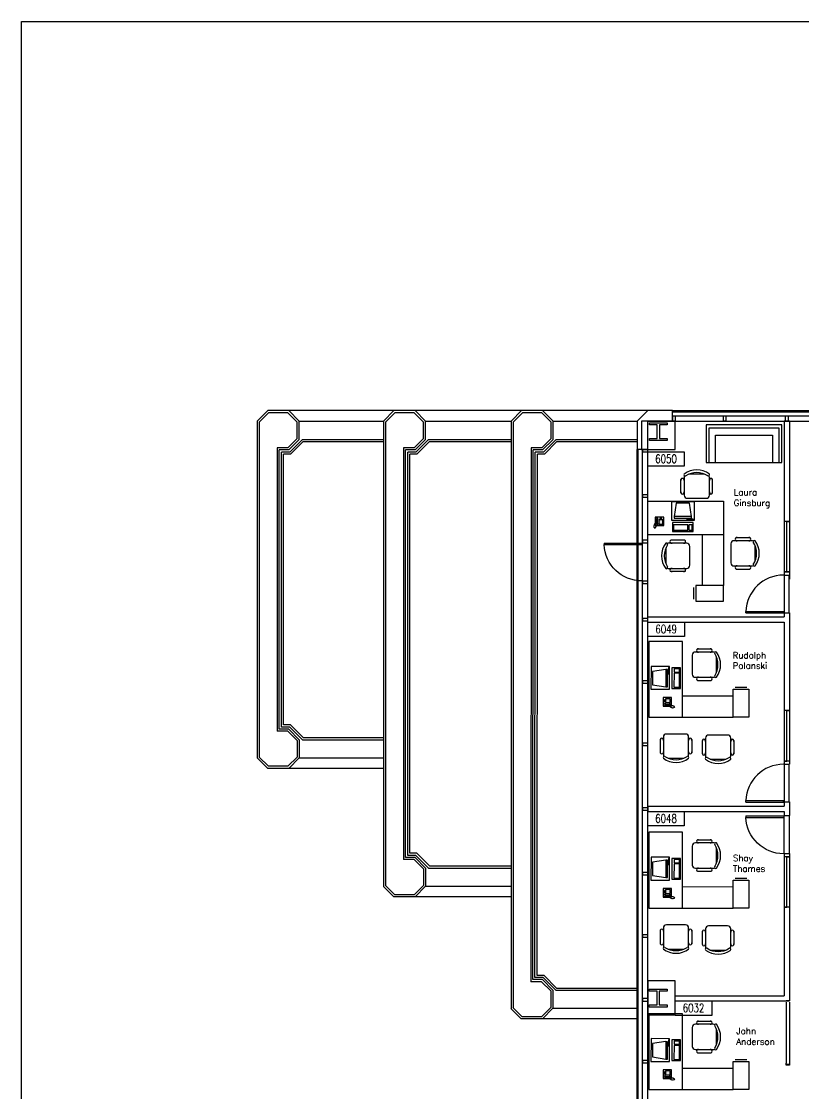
# Model space of a CAD drawing. Header units: inches. Extents: x 619 to 14864, y 611 to 3754.
# Drawn here: x 7994 to 8737, y 2735 to 3754 of the extents above; entities that cross this region are included whole.
import ezdxf
from ezdxf.enums import TextEntityAlignment as Align

# ---------------------------------------------------------------- set-up
doc = ezdxf.new("R2010")
doc.units = ezdxf.units.IN
doc.header["$MEASUREMENT"] = 0
doc.layers.get('0').update_dxf_attribs({"linetype": 'CONTINUOUS'})
for name, color, linetype in [('CHAIRS', 4, 'CONTINUOUS'), ('CPU', 6, 'CONTINUOUS'), ('E-B-FURR', 6, 'CONTINUOUS'), ('E-B-GLAZ', 8, 'CONTINUOUS'), ('E-B-MULL', 8, 'CONTINUOUS'), ('E-B-SHEL', 2, 'CONTINUOUS'), ('E-C-HEAD', 5, 'CONTINUOUS'), ('E-F-DOOR', 3, 'CONTINUOUS'), ('E-F-SILL', 8, 'CONTINUOUS'), ('E-F-TERR', 4, 'CONTINUOUS'), ('E-S-COLM', 8, 'CONTINUOUS'), ('EMPLOYEE', 1, 'CONTINUOUS'), ('Frame', 10, 'CONTINUOUS'), ('FURNITURE', 3, 'CONTINUOUS'), ('PANELS_201', 6, 'CONTINUOUS'), ('PHONES', 4, 'CONTINUOUS'), ('RMNUM', 40, 'CONTINUOUS')]:
    doc.layers.add(name, color=color, linetype=linetype)
doc.styles.add('ARCHITXT', font='simplex.shx')
doc.styles.add('ROMANS', font='romans', dxfattribs={"width": 0.75, "height": 8})

# ---------------------------------------------------------------- blocks, each defined once
blk = doc.blocks.new('DR-36')
for p, q in [((0, 36), (0, 0)), ((0, 36), (1.5, 36)), ((1.5, 36), (1.5, 0)), ((0, 0), (1.5, 0))]:
    blk.add_line(p, q)
blk.add_arc((0, 0), 36, 0, 87.6141)
blk = doc.blocks.new('RMNUM')
at = {"layer": 'RMNUM'}
blk.add_lwpolyline([(-16.33354, 6.674702), (18.388073, 6.674702), (18.388073, -6.982766), (-16.33354, -6.982766), (-16.33354, 6.674702)], dxfattribs=at)
at = {"layer": 'RMNUM', "style": 'ROMANS', "width": 0.75}
blk.add_attdef('NUMBER', text='', height=8, dxfattribs=at).set_placement((1.027267, 0.114097), align=Align.MIDDLE_CENTER)
blk = doc.blocks.new('RECTANG')
for p, q in [((1, 1), (0, 1)), ((0, 1), (0, 0)), ((1, 0), (1, 1)), ((0, 0), (1, 0))]:
    blk.add_line(p, q)
blk = doc.blocks.new('FNPHONE')
for p, q in [((-9.1, 0.2), (-9.7, 0)), ((-8.9, 0.6), (-9.5, 0.4)), ((-8.7, 1), (-9.3, 0.8)), ((-8.5, 1.4), (-9.1, 1.2)), ((-8.3, 1.8), (-8.9, 1.6)), ((-7.1, 0.6), (-7.5, -0.6)), ((-7.3, 6.5), (-7.3, 1.5)), ((-6.3, 6.5), (-6.3, 1.5)), ((-3.9, 4.8), (-3.9, 4.8)), ((-3.9, 3.9), (-3.9, 3.9)), ((-3.9, 3), (-3.9, 3)), ((-3.9, 2), (-3.9, 2)), ((-2.9, 4.8), (-2.9, 4.8)), ((-2.9, 3.9), (-2.9, 3.9)), ((-2.9, 3), (-2.9, 3)), ((-2.9, 2), (-2.9, 2)), ((-2, 4.8), (-2, 4.8)), ((-2, 3.9), (-2, 3.9)), ((-2, 3), (-2, 3)), ((-2, 2), (-2, 2)), ((-9.3, -0.2), (-9.9, -0.4)), ((-9.3, -0.6), (-9.9, -0.8)), ((-9.3, -1), (-9.9, -1.2)), ((-9.3, -1.4), (-9.9, -1.6)), ((-9.1, -1.8), (-9.7, -2)), ((-8.9, -2.2), (-9.5, -2.4)), ((-8.4, -2.5), (-9, -2.7)), ((-7.9, -2), (-8.5, -2.2)), ((-7.7, -1.6), (-8.3, -1.8)), ((-7.5, -1.2), (-8.1, -1.4)), ((-7.3, -0.8), (-7.9, -1))]:
    blk.add_line(p, q)
for centre, start, end in [((-6.8, 6.5), 298.4915, 241.5085), ((-6.8, 1.5), 118.4915, 61.5085)]:
    blk.add_arc(centre, 1.05, start, end)
for p, xscale, yscale, zscale in [((-8.2, 0), 8.20528234483245, 8.104073169521023, 8.20528234483245), ((-4.8, 1.3), 3.75, 4.375, 3.75), ((-4, 6.7), 2.03125, 0.46875, 2.03125)]:
    blk.add_blockref('RECTANG', p, dxfattribs=dict(xscale=xscale, yscale=yscale, zscale=zscale))
blk = doc.blocks.new('DESK3')
for p, q in [((72, 0), (0, 0)), ((0, 0), (0, -80)), ((72, -32), (72, 0)), ((0, -32), (72, -32)), ((20, -80), (20, -32)), ((0, -80), (20, -80))]:
    blk.add_line(p, q)
blk = doc.blocks.new('FC15X27A')
for p, q in [((7.53125, 0), (-7.53125, 0)), ((-7.53125, 0), (-7.53125, -26.5)), ((7.53125, -26.5), (7.53125, 0)), ((-7.53125, -26.5), (7.53125, -26.5)), ((-5.53125, -28.5), (5.53125, -28.5))]:
    blk.add_line(p, q)
blk = doc.blocks.new('IBMAT', base_point=(61, 306))
for p, q in [((75, 307), (75, 306)), ((81, 307), (75, 307)), ((81, 306), (81, 307))]:
    blk.add_line(p, q)
at = {"xscale": 21, "yscale": 17, "zscale": 21}
blk.add_blockref('RECTANG', (61, 306), dxfattribs=at)
blk = doc.blocks.new('KEYBOARD', base_point=(60, 294))
for p, xscale, yscale, zscale in [((60, 294), 19, 8, 19), ((61, 295), 13, 5, 13), ((75, 295), 3, 5, 3)]:
    blk.add_blockref('RECTANG', p, dxfattribs=dict(xscale=xscale, yscale=yscale, zscale=zscale))
blk = doc.blocks.new('COMPUTER')
for p, q in [((-6.6, 16.2), (-8.5, 3.5)), ((6.1, 16.2), (-6.6, 16.2)), ((8, 3.5), (6.1, 16.2)), ((-8.5, 3.5), (-8.5, 2)), ((8, 3.5), (-8.5, 3.5)), ((-8.5, 2), (8, 2)), ((8, 2), (8, 3.5))]:
    blk.add_line(p, q)
at = {"xscale": 1.033846153846154, "yscale": 1.033846153846154, "zscale": 1.033846153846154}
for name, p in [('IBMAT', (-10.9, 0)), ('KEYBOARD', (-10, -10.5))]:
    blk.add_blockref(name, p, dxfattribs=at)
blk = doc.blocks.new('CHAIR7')
for p, q in [((20, 12), (3, 12)), ((5.1, 15), (17.9, 15)), ((0, 9), (0, -9)), ((23, -7.4), (23, 7.4)), ((3, -12), (20, -12)), ((5.1, -15), (17.9, -15))]:
    blk.add_line(p, q)
for centre, radius, start, end in [((3, 9), 3, 90, 180), ((5.6, 13.5), 1.56, 73.7398, 286.2602), ((17.4, 13.5), 1.56, 253.7398, 106.2602), ((20, 9), 3, 62.4156, 90), ((22.3, 11.1), 1.1, 53.3099, 212.0274), ((4.8, 0), 19.6, 327.5758, 32.4242), ((7, 0), 20, 323.1301, 36.8699), ((3, -9), 3, 180, 270), ((5.6, -13.5), 1.56, 73.7398, 286.2602), ((17.4, -13.5), 1.56, 253.7398, 106.2602), ((20, -9), 3, 270, 297.5844), ((22.3, -11.1), 1.1, 147.9726, 306.6901)]:
    blk.add_arc(centre, radius, start, end)
blk = doc.blocks.new('SOFA2')
for p, q in [((-36, 0), (-36, -36)), ((36, 0), (-36, 0)), ((36, -36), (36, 0)), ((-33, -36), (-33, -3)), ((-33, -3), (33, -3)), ((-27, -36), (-27, -10)), ((-27, -10), (27, -10)), ((27, -10), (27, -36)), ((33, -3), (33, -36)), ((-36, -36), (36, -36))]:
    blk.add_line(p, q)

msp = doc.modelspace()

# ---------------------------------------------------------------- linework, layer by layer
at = {"layer": 'E-B-FURR'}
for p, q in [((8612.6, 3374), (8944.6, 3374)), ((8723.2, 3374), (8718.1, 3374)), ((8718.2, 3374), (8718.2, 3224)), ((8723.2, 3374), (8723.2, 3224)), ((8588.7, 2716), (8588.7, 3347)), ((8718.2, 3230.8), (8723.2, 3230.8)), ((8718.2, 3227.8), (8723.2, 3227.8)), ((8718.2, 3191.8), (8718.2, 3188)), ((8718.2, 3191.8), (8723.2, 3191.8)), ((8723.2, 3191.8), (8723.2, 3048.1)), ((8588.7, 3188), (8718.2, 3188)), ((8588.7, 3182.9), (8588.7, 3187.9)), ((8588.7, 3183), (8718.2, 3183)), ((8718.2, 3183), (8718.2, 3048.1)), ((8718.2, 3048.1), (8723.2, 3048.1)), ((8588.7, 3008), (8718.2, 3008)), ((8588.7, 3007.9), (8588.7, 3002.9)), ((8718.2, 3012.1), (8723.2, 3012.1)), ((8718.2, 3012.1), (8718.2, 3008)), ((8723.2, 3012.1), (8723.2, 2999.1)), ((8588.7, 3003), (8718.2, 3003)), ((8718.2, 3003), (8718.2, 2999.1)), ((8718.2, 2999.1), (8723.2, 2999.1)), ((8718, 2963.1), (8723, 2963.1)), ((8718.2, 2963.1), (8718.2, 2828)), ((8718.2, 2963.1), (8723.2, 2963.1)), ((8723.2, 2963.1), (8723.2, 2823)), ((8614.7, 2828), (8718.2, 2828)), ((8614.7, 2823), (8723.2, 2823)), ((8588.7, 2809.7), (8614.7, 2809.7))]:
    msp.add_line(p, q, dxfattribs=at)
msp.add_lwpolyline([(8614.7, 3374), (8582.7, 3374), (8582.7, 3347), (8614.7, 3347)], close=True, dxfattribs=at)
for points in [[(8614.7, 2842), (8588.7, 2842), (8588.7, 2809.7)], [(8614.7, 2809.7), (8614.7, 2842)]]:
    msp.add_lwpolyline(points, dxfattribs=at)
at = {"layer": 'E-B-GLAZ'}
for p, q in [((8612.6, 3384), (8944.6, 3384)), ((8612.6, 3383), (8944.6, 3383)), ((8612.6, 3379), (8944.6, 3379)), ((8578.6, 2716), (8578.6, 3347.1)), ((8579.6, 2716), (8579.6, 3347.1)), ((8583.6, 2716), (8583.6, 3347)), ((8578.6, 2806), (8478.6, 2806))]:
    msp.add_line(p, q, dxfattribs=at)
for points in [[(8723.2, 3230.8), (8718.2, 3230.8), (8720.8, 3230.8), (8720.8, 3278.8), (8723.2, 3278.8), (8718.2, 3278.8)], [(8723.2, 3050.9), (8718.2, 3050.9), (8720.8, 3050.9), (8720.8, 3098.9), (8723.2, 3098.9), (8718.2, 3098.9)], [(8723.2, 2912.1), (8718.2, 2912.1), (8720.8, 2912.1), (8720.8, 2960.1), (8723.2, 2960.1), (8718.2, 2960.1)]]:
    msp.add_lwpolyline(points, dxfattribs=at)
at = {"layer": 'E-B-MULL'}
for points in [[(8614.8, 3379), (8614.8, 3374), (8612.5, 3374), (8612.5, 3379)], [(8662.9, 3379), (8662.9, 3374), (8660.6, 3374), (8660.6, 3379)], [(8721.9, 3379), (8721.9, 3374), (8719.6, 3374), (8719.6, 3379)], [(8583.6, 3344.8), (8588.6, 3344.8), (8588.6, 3347), (8583.6, 3347)], [(8583.6, 3301.8), (8588.6, 3301.8), (8588.6, 3304), (8583.6, 3304)], [(8583.6, 3258.5), (8588.6, 3258.5), (8588.6, 3260.8), (8583.6, 3260.8)], [(8583.6, 3219.8), (8588.6, 3219.8), (8588.6, 3222), (8583.6, 3222)], [(8583.6, 3184.2), (8588.6, 3184.2), (8588.6, 3186.4), (8583.6, 3186.4)], [(8583.6, 3124.9), (8588.6, 3124.9), (8588.6, 3127.1), (8583.6, 3127.1)], [(8583.6, 3065.7), (8588.6, 3065.7), (8588.6, 3067.9), (8583.6, 3067.9)], [(8583.6, 3004.3), (8588.6, 3004.3), (8588.6, 3006.5), (8583.6, 3006.5)], [(8583.6, 2942.8), (8588.6, 2942.8), (8588.6, 2945), (8583.6, 2945)], [(8583.6, 2883.6), (8588.6, 2883.6), (8588.6, 2885.9), (8583.6, 2885.9)], [(8583.6, 2822.9), (8588.6, 2822.9), (8588.6, 2825.2), (8583.6, 2825.2)], [(8583.6, 2764.1), (8588.6, 2764.1), (8588.6, 2766.3), (8583.6, 2766.3)]]:
    msp.add_lwpolyline(points, close=True, dxfattribs=at)
at = {"layer": 'E-B-SHEL'}
for p, q in [((8588.7, 3384), (8578.6, 3374)), ((8612.3, 3384), (8588.3, 3384)), ((8612.3, 3374), (8612.3, 3384)), ((8578.6, 3374), (8578.6, 3347.1)), ((8612.6, 3374), (8584.6, 3374)), ((8612.6, 3374), (8585, 3374)), ((8588.6, 3347.1), (8588.6, 3374)), ((8588.6, 3374), (8614.8, 3374)), ((8588.6, 3347.1), (8578.6, 3347.1))]:
    msp.add_line(p, q, dxfattribs=at)
at = {"layer": 'E-C-HEAD'}
for p, q in [((8583.6, 3222.4), (8583.6, 3258.4)), ((8718.1, 3227.4), (8718.1, 3191.4)), ((8723.1, 3191.4), (8723.1, 3227.4)), ((8718.1, 3047.8), (8718.1, 3011.8)), ((8723.1, 3011.8), (8723.1, 3047.8)), ((8718.1, 2962.9), (8718.1, 2998.9)), ((8723.1, 2998.9), (8723.1, 2962.9))]:
    msp.add_line(p, q, dxfattribs=at)
at = {"layer": 'E-F-SILL'}
msp.add_lwpolyline([(8588.6, 2819), (8588.6, 2819), (8588.6, 2819)], dxfattribs=at)
at = {"layer": 'E-F-TERR'}
for p, q in [((8217.6, 3374.1), (8227.6, 3384)), ((8227.6, 3384), (8217.6, 3374.1)), ((8247.6, 3384), (8227.6, 3384)), ((8247.6, 3384), (8227.6, 3384)), ((8238.1, 3384), (8227.6, 3384)), ((8348.9, 3384), (8243.2, 3384)), ((8257.6, 3374), (8247.6, 3384)), ((8337.6, 3374.1), (8347.5, 3384)), ((8347.5, 3384), (8337.6, 3374.1)), ((8358, 3384), (8347.5, 3384)), ((8367.5, 3384), (8347.5, 3384)), ((8367.5, 3384), (8347.5, 3384)), ((8588.7, 3384), (8363.1, 3384)), ((8377.6, 3374), (8367.6, 3384)), ((8468.7, 3384), (8458.8, 3374.1)), ((8458.8, 3374.1), (8468.7, 3384)), ((8488.7, 3384), (8468.7, 3384)), ((8488.7, 3384), (8468.7, 3384)), ((8479.2, 3384), (8468.7, 3384)), ((8498.8, 3374), (8488.8, 3384)), ((8217.6, 3374.1), (8217.6, 3053.9)), ((8228.4, 3382), (8219.6, 3373.2)), ((8219.6, 3373.2), (8219.6, 3054.8)), ((8246.8, 3382), (8228.4, 3382)), ((8255.6, 3373.2), (8246.8, 3382)), ((8255.6, 3357.5), (8255.6, 3373.2)), ((8257.6, 3374), (8337.6, 3374)), ((8257.6, 3356.7), (8257.6, 3374)), ((8337.6, 3374.1), (8337.6, 2931.9)), ((8348.3, 3382), (8339.6, 3373.2)), ((8339.6, 3373.2), (8339.6, 2932.8)), ((8366.7, 3382), (8348.3, 3382)), ((8375.6, 3373.2), (8366.7, 3382)), ((8375.6, 3357.5), (8375.6, 3373.2)), ((8377.6, 3374), (8458.8, 3374)), ((8377.6, 3356.7), (8377.6, 3374)), ((8458.8, 3374.1), (8458.8, 2815.6)), ((8469.5, 3382), (8460.8, 3373.2)), ((8460.8, 3373.2), (8460.8, 2816.4)), ((8488, 3382), (8469.5, 3382)), ((8496.8, 3373.2), (8488, 3382)), ((8496.8, 3357.5), (8496.8, 3373.2)), ((8498.8, 3374), (8578.7, 3374)), ((8498.8, 3356.7), (8498.8, 3374)), ((8246.8, 3348.7), (8255.6, 3357.5)), ((8247.6, 3346.7), (8257.6, 3356.7)), ((8248.5, 3344.7), (8260.5, 3356.7)), ((8249.3, 3342.7), (8261.3, 3354.7)), ((8260.5, 3356.7), (8337.6, 3356.7)), ((8261.3, 3354.7), (8337.6, 3354.7)), ((8366.7, 3348.7), (8375.6, 3357.5)), ((8367.6, 3346.7), (8377.6, 3356.7)), ((8368.4, 3344.7), (8380.4, 3356.7)), ((8369.2, 3342.7), (8381.2, 3354.7)), ((8380.4, 3356.7), (8458.8, 3356.7)), ((8381.2, 3354.7), (8458.8, 3354.7)), ((8488, 3348.7), (8496.8, 3357.5)), ((8488.8, 3346.7), (8498.8, 3356.7)), ((8489.6, 3344.7), (8501.6, 3356.7)), ((8490.4, 3342.7), (8502.4, 3354.7)), ((8501.6, 3356.7), (8578.6, 3356.7)), ((8502.4, 3354.7), (8578.6, 3354.7)), ((8236.6, 3348.7), (8236.6, 3079.3)), ((8246.8, 3348.7), (8236.6, 3348.7)), ((8238.6, 3081.3), (8238.6, 3346.7)), ((8247.6, 3346.7), (8238.6, 3346.7)), ((8240.6, 3083.3), (8240.6, 3344.7)), ((8248.5, 3344.7), (8240.6, 3344.7)), ((8242.6, 3085.3), (8242.6, 3342.7)), ((8249.3, 3342.7), (8242.6, 3342.7)), ((8356.6, 3348.7), (8356.6, 2957.3)), ((8366.7, 3348.7), (8356.6, 3348.7)), ((8358.6, 2959.3), (8358.6, 3346.7)), ((8367.6, 3346.7), (8358.6, 3346.7)), ((8360.6, 2961.3), (8360.6, 3344.7)), ((8368.4, 3344.7), (8360.6, 3344.7)), ((8362.6, 2963.3), (8362.6, 3342.7)), ((8369.2, 3342.7), (8362.6, 3342.7)), ((8477.9, 3348.7), (8477.5, 2841.3)), ((8488, 3348.7), (8477.9, 3348.7)), ((8479.5, 2843.3), (8479.8, 3346.7)), ((8488.8, 3346.7), (8479.8, 3346.7)), ((8481.5, 2845.3), (8481.8, 3344.7)), ((8489.6, 3344.7), (8481.8, 3344.7)), ((8483.5, 2847.3), (8483.8, 3342.7)), ((8490.4, 3342.7), (8483.8, 3342.7)), ((8246.8, 3079.3), (8236.6, 3079.3)), ((8247.6, 3081.3), (8238.6, 3081.3)), ((8248.5, 3083.3), (8240.6, 3083.3)), ((8249.3, 3085.3), (8242.6, 3085.3)), ((8246.8, 3079.3), (8255.6, 3070.5)), ((8247.6, 3081.3), (8257.6, 3071.3)), ((8248.5, 3083.3), (8260.5, 3071.3)), ((8249.3, 3085.3), (8261.3, 3073.3)), ((8255.6, 3070.5), (8255.6, 3054.8)), ((8257.6, 3071.3), (8257.6, 3054)), ((8260.5, 3071.3), (8337.6, 3071.3)), ((8261.3, 3073.3), (8337.6, 3073.3)), ((8217.6, 3053.9), (8227.6, 3044)), ((8227.6, 3044), (8217.6, 3053.9)), ((8228.4, 3046), (8219.6, 3054.8)), ((8255.6, 3054.8), (8246.8, 3046)), ((8257.6, 3054), (8247.6, 3044)), ((8257.6, 3054), (8337.6, 3054)), ((8247.6, 3044), (8227.6, 3044)), ((8247.6, 3044), (8227.6, 3044)), ((8238.1, 3044), (8227.6, 3044)), ((8246.8, 3046), (8228.4, 3046)), ((8337.6, 3044), (8243.2, 3044)), ((8366.7, 2957.3), (8356.6, 2957.3)), ((8367.6, 2959.3), (8358.6, 2959.3)), ((8368.4, 2961.3), (8360.6, 2961.3)), ((8369.2, 2963.3), (8362.6, 2963.3)), ((8366.7, 2957.3), (8375.6, 2948.5)), ((8367.6, 2959.3), (8377.6, 2949.3)), ((8368.4, 2961.3), (8380.4, 2949.3)), ((8369.2, 2963.3), (8381.2, 2951.3)), ((8375.6, 2948.5), (8375.6, 2932.8)), ((8377.6, 2949.3), (8377.6, 2932)), ((8380.4, 2949.3), (8458.8, 2949.3)), ((8381.2, 2951.3), (8458.8, 2951.3)), ((8347.5, 2922), (8337.6, 2931.9)), ((8348.3, 2924), (8339.6, 2932.8)), ((8375.6, 2932.8), (8366.7, 2924)), ((8377.6, 2932), (8367.6, 2922)), ((8377.6, 2932), (8458.8, 2932)), ((8367.5, 2922), (8347.5, 2922)), ((8367.5, 2922), (8347.5, 2922)), ((8366.7, 2924), (8348.3, 2924)), ((8458.8, 2922), (8363.1, 2922)), ((8488.5, 2843.3), (8479.5, 2843.3)), ((8489.3, 2845.3), (8481.5, 2845.3)), ((8490.1, 2847.3), (8483.5, 2847.3)), ((8488.5, 2843.3), (8498.5, 2833.3)), ((8489.3, 2845.3), (8501.3, 2833.3)), ((8490.1, 2847.3), (8502.1, 2835.3)), ((8487.6, 2841.3), (8477.5, 2841.3)), ((8487.6, 2841.3), (8496.5, 2832.5)), ((8498.5, 2833.3), (8498.5, 2816)), ((8501.3, 2833.3), (8579.7, 2833.3)), ((8502.1, 2835.3), (8579.7, 2835.3)), ((8496.5, 2832.5), (8496.5, 2816.8)), ((8468.4, 2806), (8458.5, 2815.9)), ((8469.2, 2808), (8460.5, 2816.7)), ((8496.5, 2816.8), (8487.6, 2808)), ((8498.5, 2816), (8488.5, 2806)), ((8498.5, 2816), (8579.7, 2816)), ((8488.4, 2806), (8468.4, 2806)), ((8488.4, 2806), (8468.4, 2806)), ((8487.6, 2808), (8469.2, 2808)), ((8579.7, 2806), (8484, 2806))]:
    msp.add_line(p, q, dxfattribs=at)
at = {"layer": 'E-S-COLM'}
for points in [[(8590.2, 3370.5), (8590.2, 3372.5), (8607.2, 3372.5), (8607.2, 3370.5), (8599.7, 3370.5), (8599.7, 3357.5), (8607.2, 3357.5), (8607.2, 3355.5), (8590.2, 3355.5), (8590.2, 3357.5), (8597.7, 3357.5), (8597.7, 3370.5)], [(8590.1, 2832.2), (8590.1, 2834.2), (8607.1, 2834.2), (8607.1, 2832.2), (8599.6, 2832.2), (8599.6, 2819.2), (8607.1, 2819.2), (8607.1, 2817.2), (8590.1, 2817.2), (8590.1, 2819.2), (8597.6, 2819.2), (8597.6, 2832.2)]]:
    msp.add_lwpolyline(points, close=True, dxfattribs=at)
at = {"layer": 'Frame', "lineweight": -3}
msp.add_lwpolyline([(7993.6, 3753.9), (10937.7, 3753.9), (10937.7, 610.7), (7993.6, 610.7)], close=True, dxfattribs=at)
at = {"layer": 'PANELS_201', "linetype": 'Continuous'}
for points in [[(8723.2, 2823), (8720.2, 2823), (8720.2, 2823.2), (8723.2, 2823.2), (8723.2, 2823)], [(8720.2, 2822), (8720.2, 2764)], [(8723.2, 2822), (8723.2, 2764)], [(8723.2, 2764), (8723.2, 2763), (8723.2, 2762), (8720.2, 2762), (8720.2, 2764)], [(8720.2, 2763), (8723.2, 2763)]]:
    msp.add_lwpolyline(points, dxfattribs=at)

# ---------------------------------------------------------------- block references
for p, values in [((8605, 3338.1), {'NUMBER': '6050'}), ((8605.1, 3176.3), {'NUMBER': '6049'}), ((8605, 2996.3), {'NUMBER': '6048'}), ((8631.1, 2816.3), {'NUMBER': '6032'})]:
    msp.add_blockref('RMNUM', p).add_auto_attribs(values)
at = {"layer": 'CHAIRS', "lineweight": -3}
for p, rotation in [((8635.2, 3300.7), 90), ((8628.7, 3246), 180), ((8615.5, 3076.7), 270), ((8655.5, 3075.7), 270), ((8615.5, 2895.3), 270), ((8655.5, 2894.4), 270)]:
    msp.add_blockref('CHAIR7', p, dxfattribs=dict(at, rotation=rotation))
for p in [(8667.6, 3248.4), (8630.9, 3142.6), (8630.9, 2961.2), (8630.9, 2788.8)]:
    msp.add_blockref('CHAIR7', p, dxfattribs=at)
at = {"layer": 'CPU', "lineweight": -3}
msp.add_blockref('COMPUTER', (8622.1, 3279.8), dxfattribs=at)
at = {"layer": 'CPU', "lineweight": -3, "rotation": 89.84054487573727}
for p in [(8609.3, 3130.1), (8609.3, 2948.7), (8609.3, 2776.3)]:
    msp.add_blockref('COMPUTER', p, dxfattribs=at)
at = {"layer": 'E-F-DOOR', "xscale": -1, "rotation": 90}
for p in [(8583.1, 3258.2), (8717.8, 2998.9)]:
    msp.add_blockref('DR-36', p, dxfattribs=at)
at = {"layer": 'E-F-DOOR', "rotation": 90}
for p in [(8717.7, 3191.7), (8717.7, 3011.9)]:
    msp.add_blockref('DR-36', p, dxfattribs=at)
at = {"layer": 'FURNITURE', "lineweight": -3}
msp.add_blockref('SOFA2', (8680.1, 3370.6), dxfattribs=at)
at = {"layer": 'FURNITURE', "lineweight": -3, "xscale": -1}
for name, p, rotation in [('DESK3', (8660.7, 3297.9), 359.9950299738794), ('FC15X27A', (8677.3, 3092.7), 180), ('FC15X27A', (8677.3, 2911.3), 180), ('FC15X27A', (8677.3, 2738.9), 180)]:
    msp.add_blockref(name, p, dxfattribs=dict(at, rotation=rotation))
at = {"layer": 'FURNITURE', "lineweight": -3}
for name, p, rotation in [('FC15X27A', (8660.7, 3210.4), 270), ('DESK3', (8589.8, 3092.7), 89.99502997387958), ('DESK3', (8589.8, 2911.3), 89.99502997387958), ('DESK3', (8589.8, 2738.9), 89.99502997387958)]:
    msp.add_blockref(name, p, dxfattribs=dict(at, rotation=rotation))
at = {"layer": 'PHONES', "lineweight": -3}
msp.add_blockref('FNPHONE', (8604, 3274.7), dxfattribs=at)
at = {"layer": 'PHONES', "lineweight": -3, "rotation": 90}
for p in [(8611.3, 3111.3), (8611.3, 2929.9), (8611.3, 2757.5)]:
    msp.add_blockref('FNPHONE', p, dxfattribs=at)

# ---------------------------------------------------------------- texts
at = {"layer": 'EMPLOYEE', "lineweight": -3, "char_height": 6, "attachment_point": 1, "style": 'ARCHITXT'}
for s, insert, width in [('\\A1;Laura\\PGinsburg', (8670.3, 3309.4), 33.004), ('\\A1;Rudolph\\PPolanski', (8669.3, 3154.6), 30.467), ('\\A1;Shay\\PThames', (8669.6, 2961.8), 29.759), ('\\A1;John\\PAnderson', (8672.8, 2797.4), 35.329)]:
    msp.add_mtext(s, dxfattribs=dict(at, insert=insert, width=width))

doc.saveas('drawing.dxf')
